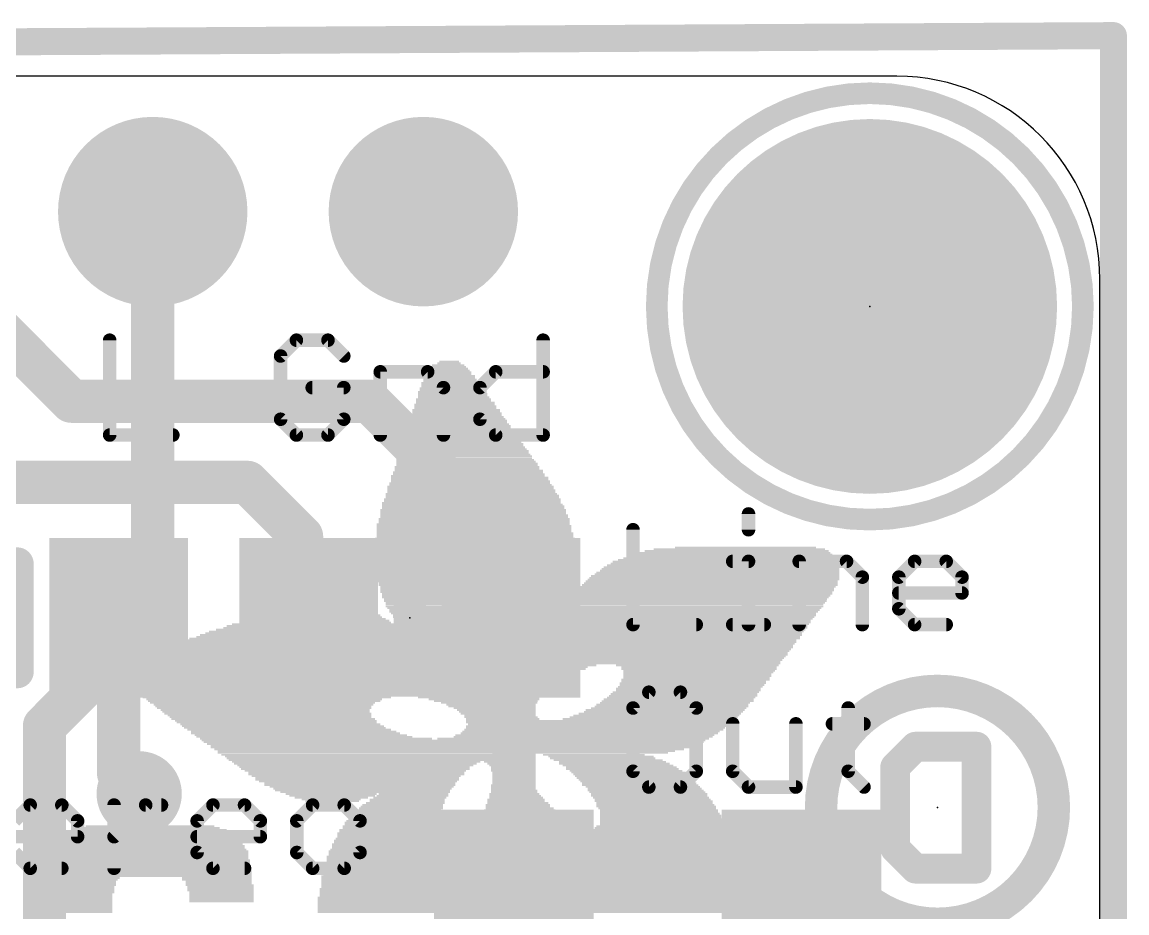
# Model space of a CAD drawing. Extents: x -0.5 to 47.2, y -0.5 to 23.4.
# Drawn here: x 36.87 to 47.24, y 15.01 to 23.37 of the extents above; entities that cross this region are included whole.
import ezdxf

# ---------------------------------------------------------------- set-up
doc = ezdxf.new("R2010")
doc.units = 0
for name, color, linetype in [('1', 12, 'CONTINUOUS'), ('16', 132, 'CONTINUOUS'), ('17', 110, 'CONTINUOUS'), ('18', 110, 'CONTINUOUS'), ('20', 53, 'CONTINUOUS'), ('21', 40, 'CONTINUOUS'), ('22', 6, 'CONTINUOUS'), ('23', 40, 'CONTINUOUS'), ('24', 6, 'CONTINUOUS')]:
    doc.layers.add(name, color=color, linetype=linetype)

# ---------------------------------------------------------------- blocks, each defined once
blk = doc.blocks.new('RECT')
blk.add_solid([(-0.5, -0.5), (0.5, -0.5), (-0.5, 0.5), (0.5, 0.5)])
blk = doc.blocks.new('ROUNDP')
at = {"const_width": 0.5}
blk.add_lwpolyline([(0, -0.25, 1), (0, 0.25, 1), (0, -0.25)], format="xyb", dxfattribs=at)
blk = doc.blocks.new('ROUNDV')
at = {"const_width": 0.5}
blk.add_lwpolyline([(0, -0.25, 1), (0, 0.25, 1), (0, -0.25)], format="xyb", dxfattribs=at)

msp = doc.modelspace()

# ---------------------------------------------------------------- linework, layer by layer
at = {"layer": '1'}
for points, const_width in [([(35.56, 21.59), (37.338, 19.812)], 0.4064), ([(37.338, 19.812), (40.132, 19.812)], 0.4064), ([(40.132, 19.812), (41.529, 18.415)], 0.4064), ([(36.322, 19.05), (38.989, 19.05)], 0.4064), ([(38.989, 19.05), (39.497, 18.542)], 0.4064), ([(39.497, 18.542), (39.497, 17.846)], 0.4064), ([(41.529, 18.415), (41.529, 17.846)], 0.4064), ([(39.497, 17.846), (39.563, 17.78)], 0.4064), ([(41.529, 17.846), (41.463, 17.78)], 0.4064), ([(37.78, 17.78), (37.78, 16.322)], 0.4064), ([(41.463, 17.58), (41.463, 17.78)], 0.254), ([(41.49, 14.73), (41.49, 17.553)], 0.4064), ([(41.49, 17.553), (41.463, 17.58)], 0.254), ([(37.78, 16.322), (37.973, 16.129)], 0.4064)]:
    msp.add_lwpolyline(points, dxfattribs=dict(at, const_width=const_width))
for points, const_width in [([(37.338, 19.9136, 1), (37.338, 19.7104)], 0.2032), ([(40.2038, 19.8838, 1), (40.0602, 19.7402)], 0.2032), ([(40.132, 19.7104, 1), (40.132, 19.9136)], 0.2032), ([(37.2662, 19.7402, 1), (37.4098, 19.8838)], 0.2032), ([(39.0608, 19.1218, 1), (38.9172, 18.9782)], 0.2032), ([(38.989, 18.9484, 1), (38.989, 19.1516)], 0.2032), ([(39.5986, 18.542, 1), (39.3954, 18.542)], 0.2032), ([(39.4252, 18.4702, 1), (39.5688, 18.6138)], 0.2032), ([(41.6306, 18.415, 1), (41.4274, 18.415)], 0.2032), ([(41.4572, 18.3432, 1), (41.6008, 18.4868)], 0.2032), ([(39.5688, 17.9178, 1), (39.4252, 17.7742)], 0.2032), ([(41.6008, 17.7742, 1), (41.4572, 17.9178)], 0.2032), ([(37.8816, 17.78, 1), (37.6784, 17.78)], 0.2032), ([(39.3954, 17.846, 1), (39.5986, 17.846)], 0.2032), ([(39.4912, 17.7082, 1), (39.6348, 17.8518)], 0.2032), ([(41.3912, 17.8518, 1), (41.5348, 17.7082)], 0.2032), ([(41.4274, 17.846, 1), (41.6306, 17.846)], 0.2032), ([(41.5265, 17.78, 1), (41.3995, 17.78)], 0.127), ([(41.5916, 17.553, 1), (41.3884, 17.553)], 0.2032), ([(41.5079, 17.6249, 1), (41.4181, 17.5351)], 0.127), ([(41.3995, 17.58, 1), (41.5265, 17.58)], 0.127), ([(41.4451, 17.5081, 1), (41.5349, 17.5979)], 0.127), ([(37.8518, 16.3938, 1), (37.7082, 16.2502)], 0.2032), ([(37.6784, 16.322, 1), (37.8816, 16.322)], 0.2032), ([(37.9012, 16.0572, 1), (38.0448, 16.2008)], 0.2032)]:
    msp.add_lwpolyline(points, format="xyb", dxfattribs=dict(at, const_width=const_width))
at = {"layer": '16'}
for points, const_width in [([(47.117, 23.241), (-0.381, 22.9764)], 0.254), ([(47.117, -0.127), (47.117, 23.241)], 0.254), ([(38.1, 21.59), (38.1, 17.78)], 0.4064), ([(38.1, 17.78), (37.084, 16.764)], 0.4064), ([(37.084, 16.764), (37.084, 14.097)], 0.4064)]:
    msp.add_lwpolyline(points, dxfattribs=dict(at, const_width=const_width))
for points, const_width in [([(47.1805, 23.241, 1), (47.0535, 23.241)], 0.127), ([(47.1174, 23.1775, 1), (47.1166, 23.3045)], 0.127), ([(38.2016, 21.59, 1), (37.9984, 21.59)], 0.2032), ([(38.1718, 17.7082, 1), (38.0282, 17.8518)], 0.2032), ([(37.9984, 17.78, 1), (38.2016, 17.78)], 0.2032), ([(37.1856, 16.764, 1), (36.9824, 16.764)], 0.2032), ([(37.0122, 16.8358, 1), (37.1558, 16.6922)], 0.2032)]:
    msp.add_lwpolyline(points, format="xyb", dxfattribs=dict(at, const_width=const_width))
at = {"layer": '20'}
for p, q in [((45.085, 22.86), (1.905, 22.86)), ((46.99, 13.462), (46.99, 20.955))]:
    msp.add_line(p, q, dxfattribs=at)
msp.add_arc((45.085, 20.955), 1.905, 0, 90, dxfattribs=at)
at = {"layer": '21'}
for points, const_width in [([(44.831, 18.701, 1), (44.831, 22.701, 1), (44.831, 18.701)], 0.2032), ([(37.7275, 20.3843, 1), (37.664, 20.3843)], 0.0635), ([(39.4485, 20.416, 1), (39.4485, 20.3525)], 0.0635), ([(39.471, 20.3618, 1), (39.4261, 20.4067)], 0.0635), ([(39.7676, 20.4067, 1), (39.7226, 20.3618)], 0.0635), ([(39.7451, 20.3525, 1), (39.7451, 20.416)], 0.0635), ([(41.7962, 20.3843, 1), (41.7327, 20.3843)], 0.0635), ([(39.332, 20.236, 1), (39.2685, 20.236)], 0.0635), ([(39.2778, 20.2584, 1), (39.3227, 20.2135)], 0.0635), ([(39.8709, 20.2135, 1), (39.9158, 20.2584)], 0.0635), ([(40.2675, 20.0877, 1), (40.204, 20.0877)], 0.0635), ([(40.2357, 20.1194, 1), (40.2357, 20.0559)], 0.0635), ([(40.7031, 20.1101, 1), (40.6582, 20.0652)], 0.0635), ([(40.6806, 20.0559, 1), (40.6806, 20.1194)], 0.0635), ([(41.3195, 20.1194, 1), (41.3195, 20.0559)], 0.0635), ([(41.342, 20.0652, 1), (41.2971, 20.1101)], 0.0635), ([(41.7644, 20.0559, 1), (41.7644, 20.1194)], 0.0635), ([(39.5968, 19.9711, 1), (39.5968, 19.9076)], 0.0635), ([(39.9251, 19.9394, 1), (39.8616, 19.9394)], 0.0635), ([(39.8934, 19.9076, 1), (39.8934, 19.9711)], 0.0635), ([(40.8607, 19.9394, 1), (40.7972, 19.9394)], 0.0635), ([(40.8065, 19.9169, 1), (40.8514, 19.9618)], 0.0635), ([(41.203, 19.9394, 1), (41.1395, 19.9394)], 0.0635), ([(41.1488, 19.9618, 1), (41.1937, 19.9169)], 0.0635), ([(39.3227, 19.6652, 1), (39.2778, 19.6203)], 0.0635), ([(39.9158, 19.6203, 1), (39.8709, 19.6652)], 0.0635), ([(41.1937, 19.6652, 1), (41.1488, 19.6203)], 0.0635), ([(39.2685, 19.6428, 1), (39.332, 19.6428)], 0.0635), ([(39.8616, 19.6428, 1), (39.9251, 19.6428)], 0.0635), ([(41.1395, 19.6428, 1), (41.203, 19.6428)], 0.0635), ([(37.6957, 19.5263, 1), (37.6957, 19.4628)], 0.0635), ([(37.664, 19.4945, 1), (37.7275, 19.4945)], 0.0635), ([(38.2889, 19.4628, 1), (38.2889, 19.5263)], 0.0635), ([(39.4485, 19.5263, 1), (39.4485, 19.4628)], 0.0635), ([(39.4261, 19.472, 1), (39.471, 19.517)], 0.0635), ([(39.7226, 19.517, 1), (39.7676, 19.472)], 0.0635), ([(39.7451, 19.4628, 1), (39.7451, 19.5263)], 0.0635), ([(40.204, 19.4945, 1), (40.2675, 19.4945)], 0.0635), ([(40.7972, 19.4945, 1), (40.8607, 19.4945)], 0.0635), ([(41.3195, 19.5263, 1), (41.3195, 19.4628)], 0.0635), ([(41.2971, 19.472, 1), (41.342, 19.517)], 0.0635), ([(41.7327, 19.4945, 1), (41.7962, 19.4945)], 0.0635), ([(41.7644, 19.4628, 1), (41.7644, 19.5263)], 0.0635), ([(43.7241, 18.7546, 1), (43.6606, 18.7546)], 0.0635), ([(42.6403, 18.6063, 1), (42.5767, 18.6063)], 0.0635), ([(43.6606, 18.6063, 1), (43.7241, 18.6063)], 0.0635), ([(36.9062, 18.288, 1), (36.7538, 18.288)], 0.1524), ([(40.5892, 18.288, 1), (40.4368, 18.288)], 0.1524), ([(43.544, 18.3414, 1), (43.544, 18.2779)], 0.0635), ([(43.7241, 18.3097, 1), (43.6606, 18.3097)], 0.0635), ([(43.6923, 18.2779, 1), (43.6923, 18.3414)], 0.0635), ([(44.1994, 18.3097, 1), (44.1359, 18.3097)], 0.0635), ([(44.1677, 18.3414, 1), (44.1677, 18.2779)], 0.0635), ([(44.635, 18.3321, 1), (44.5901, 18.2872)], 0.0635), ([(44.6126, 18.2779, 1), (44.6126, 18.3414)], 0.0635), ([(45.2515, 18.3414, 1), (45.2515, 18.2779)], 0.0635), ([(45.274, 18.2872, 1), (45.2291, 18.3321)], 0.0635), ([(45.5705, 18.3321, 1), (45.5256, 18.2872)], 0.0635), ([(45.5481, 18.2779, 1), (45.5481, 18.3414)], 0.0635), ([(44.7926, 18.1614, 1), (44.7291, 18.1614)], 0.0635), ([(44.7384, 18.1389, 1), (44.7833, 18.1838)], 0.0635), ([(45.135, 18.1614, 1), (45.0715, 18.1614)], 0.0635), ([(45.0808, 18.1838, 1), (45.1257, 18.1389)], 0.0635), ([(45.7281, 18.1614, 1), (45.6646, 18.1614)], 0.0635), ([(45.6739, 18.1389, 1), (45.7188, 18.1838)], 0.0635), ([(45.1032, 18.0448, 1), (45.1032, 17.9813)], 0.0635), ([(45.6646, 18.0131, 1), (45.7281, 18.0131)], 0.0635), ([(45.6964, 17.9813, 1), (45.6964, 18.0448)], 0.0635), ([(45.0715, 17.8648, 1), (45.135, 17.8648)], 0.0635), ([(45.1257, 17.8872, 1), (45.0808, 17.8423)], 0.0635), ([(42.6085, 17.7482, 1), (42.6085, 17.6848)], 0.0635), ([(42.5767, 17.7165, 1), (42.6403, 17.7165)], 0.0635), ([(43.2017, 17.6848, 1), (43.2017, 17.7482)], 0.0635), ([(43.544, 17.7482, 1), (43.544, 17.6848)], 0.0635), ([(43.6606, 17.7165, 1), (43.7241, 17.7165)], 0.0635), ([(43.8406, 17.6848, 1), (43.8406, 17.7482)], 0.0635), ([(44.1359, 17.7165, 1), (44.1994, 17.7165)], 0.0635), ([(44.7291, 17.7165, 1), (44.7926, 17.7165)], 0.0635), ([(45.2515, 17.7482, 1), (45.2515, 17.6848)], 0.0635), ([(45.2291, 17.694, 1), (45.274, 17.739)], 0.0635), ([(45.5481, 17.6848, 1), (45.5481, 17.7482)], 0.0635), ([(36.7538, 17.272, 1), (36.9062, 17.272)], 0.1524), ([(40.4368, 17.272, 1), (40.5892, 17.272)], 0.1524), ([(42.7568, 17.114, 1), (42.7568, 17.0505)], 0.0635), ([(42.7792, 17.0598, 1), (42.7343, 17.1047)], 0.0635), ([(43.0758, 17.1047, 1), (43.0309, 17.0598)], 0.0635), ([(43.0534, 17.0505, 1), (43.0534, 17.114)], 0.0635), ([(42.6403, 16.934, 1), (42.5767, 16.934)], 0.0635), ([(42.586, 16.9564, 1), (42.631, 16.9115)], 0.0635), ([(43.2334, 16.934, 1), (43.1699, 16.934)], 0.0635), ([(43.1792, 16.9115, 1), (43.2241, 16.9564)], 0.0635), ([(44.6596, 16.934, 1), (44.5961, 16.934)], 0.0635), ([(43.5758, 16.7857, 1), (43.5123, 16.7857)], 0.0635), ([(44.1689, 16.7857, 1), (44.1054, 16.7857)], 0.0635), ([(44.4795, 16.8174, 1), (44.4795, 16.7539)], 0.0635), ([(44.7761, 16.7539, 1), (44.7761, 16.8174)], 0.0635), ([(42.631, 16.3632, 1), (42.586, 16.3183)], 0.0635), ([(43.2241, 16.3183, 1), (43.1792, 16.3632)], 0.0635), ([(43.5665, 16.3632, 1), (43.5216, 16.3183)], 0.0635), ([(44.6503, 16.3632, 1), (44.6054, 16.3183)], 0.0635), ([(42.5767, 16.3408, 1), (42.6403, 16.3408)], 0.0635), ([(43.1699, 16.3408, 1), (43.2334, 16.3408)], 0.0635), ([(43.5123, 16.3408, 1), (43.5758, 16.3408)], 0.0635), ([(44.5961, 16.3408, 1), (44.6596, 16.3408)], 0.0635), ([(42.7568, 16.2242, 1), (42.7568, 16.1608)], 0.0635), ([(42.7343, 16.17, 1), (42.7792, 16.215)], 0.0635), ([(43.0309, 16.215, 1), (43.0758, 16.17)], 0.0635), ([(43.0534, 16.1608, 1), (43.0534, 16.2242)], 0.0635), ([(43.6923, 16.2242, 1), (43.6923, 16.1608)], 0.0635), ([(43.6699, 16.17, 1), (43.7148, 16.215)], 0.0635), ([(44.1054, 16.1925, 1), (44.1689, 16.1925)], 0.0635), ([(44.1372, 16.1608, 1), (44.1372, 16.2242)], 0.0635), ([(44.7537, 16.17, 1), (44.7986, 16.215)], 0.0635), ([(36.95, 16.0554, 1), (36.95, 15.9919)], 0.0635), ([(36.9724, 16.0012, 1), (36.9275, 16.0461)], 0.0635), ([(37.269, 16.0461, 1), (37.2241, 16.0012)], 0.0635), ([(37.2466, 15.9919, 1), (37.2466, 16.0554)], 0.0635), ([(37.769, 16.0237, 1), (37.7055, 16.0237)], 0.0635), ([(38.0338, 16.0554, 1), (38.0338, 15.9919)], 0.0635), ([(38.0563, 16.0012, 1), (38.0113, 16.0461)], 0.0635), ([(38.1821, 15.9919, 1), (38.1821, 16.0554)], 0.0635), ([(38.6651, 16.0554, 1), (38.6651, 15.9919)], 0.0635), ([(38.6876, 16.0012, 1), (38.6427, 16.0461)], 0.0635), ([(38.9841, 16.0461, 1), (38.9392, 16.0012)], 0.0635), ([(38.9617, 15.9919, 1), (38.9617, 16.0554)], 0.0635), ([(39.6006, 16.0554, 1), (39.6006, 15.9919)], 0.0635), ([(39.6231, 16.0012, 1), (39.5782, 16.0461)], 0.0635), ([(39.9197, 16.0461, 1), (39.8748, 16.0012)], 0.0635), ([(39.8972, 15.9919, 1), (39.8972, 16.0554)], 0.0635), ([(37.4266, 15.8754, 1), (37.3631, 15.8754)], 0.0635), ([(37.3724, 15.8529, 1), (37.4173, 15.8978)], 0.0635), ([(38.5486, 15.8754, 1), (38.4851, 15.8754)], 0.0635), ([(38.4944, 15.8978, 1), (38.5393, 15.8529)], 0.0635), ([(39.1417, 15.8754, 1), (39.0782, 15.8754)], 0.0635), ([(39.0875, 15.8529, 1), (39.1324, 15.8978)], 0.0635), ([(39.4841, 15.8754, 1), (39.4206, 15.8754)], 0.0635), ([(39.4299, 15.8978, 1), (39.4748, 15.8529)], 0.0635), ([(40.0773, 15.8754, 1), (40.0138, 15.8754)], 0.0635), ([(40.0231, 15.8529, 1), (40.068, 15.8978)], 0.0635), ([(37.3949, 15.6953, 1), (37.3949, 15.7588)], 0.0635), ([(37.7148, 15.7495, 1), (37.7597, 15.7046)], 0.0635), ([(38.5168, 15.7588, 1), (38.5168, 15.6953)], 0.0635), ([(39.11, 15.6953, 1), (39.11, 15.7588)], 0.0635), ([(37.3631, 15.7271, 1), (37.4266, 15.7271)], 0.0635), ([(39.0782, 15.7271, 1), (39.1417, 15.7271)], 0.0635), ([(38.5393, 15.6012, 1), (38.4944, 15.5563)], 0.0635), ([(38.4851, 15.5788, 1), (38.5486, 15.5788)], 0.0635), ([(39.4206, 15.5788, 1), (39.4841, 15.5788)], 0.0635), ([(39.4748, 15.6012, 1), (39.4299, 15.5563)], 0.0635), ([(40.0138, 15.5788, 1), (40.0773, 15.5788)], 0.0635), ([(40.068, 15.5563, 1), (40.0231, 15.6012)], 0.0635), ([(36.95, 15.4623, 1), (36.95, 15.3987)], 0.0635), ([(36.9275, 15.408, 1), (36.9724, 15.453)], 0.0635), ([(37.2466, 15.3987, 1), (37.2466, 15.4623)], 0.0635), ([(37.7055, 15.4305, 1), (37.769, 15.4305)], 0.0635), ([(38.6651, 15.4623, 1), (38.6651, 15.3987)], 0.0635), ([(38.6427, 15.408, 1), (38.6876, 15.453)], 0.0635), ([(38.9617, 15.3987, 1), (38.9617, 15.4623)], 0.0635), ([(39.6006, 15.4623, 1), (39.6006, 15.3987)], 0.0635), ([(39.5782, 15.408, 1), (39.6231, 15.453)], 0.0635), ([(39.8748, 15.453, 1), (39.9197, 15.408)], 0.0635), ([(39.8972, 15.3987, 1), (39.8972, 15.4623)], 0.0635)]:
    msp.add_lwpolyline(points, format="xyb", dxfattribs=dict(at, const_width=const_width))
for points, const_width in [([(37.6957, 20.3843), (37.6957, 19.4945)], 0.127), ([(39.4485, 20.3843), (39.3002, 20.236)], 0.127), ([(39.7451, 20.3843), (39.4485, 20.3843)], 0.127), ([(39.8934, 20.236), (39.7451, 20.3843)], 0.127), ([(41.7644, 20.3843), (41.7644, 19.4945)], 0.127), ([(39.3002, 20.236), (39.3002, 19.6428)], 0.127), ([(40.2357, 19.4945), (40.2357, 20.0877)], 0.127), ([(40.2357, 20.0877), (40.6806, 20.0877)], 0.127), ([(40.6806, 20.0877), (40.8289, 19.9394)], 0.127), ([(41.1713, 19.9394), (41.3195, 20.0877)], 0.127), ([(41.3195, 20.0877), (41.7644, 20.0877)], 0.127), ([(39.8934, 19.9394), (39.5968, 19.9394)], 0.127), ([(39.8934, 19.6428), (39.8934, 19.9394)], 0.127), ([(40.8289, 19.9394), (40.8289, 19.4945)], 0.127), ([(41.1713, 19.6428), (41.1713, 19.9394)], 0.127), ([(39.3002, 19.6428), (39.4485, 19.4945)], 0.127), ([(39.7451, 19.4945), (39.8934, 19.6428)], 0.127), ([(41.3195, 19.4945), (41.1713, 19.6428)], 0.127), ([(37.6957, 19.4945), (38.2889, 19.4945)], 0.127), ([(39.4485, 19.4945), (39.7451, 19.4945)], 0.127), ([(41.7644, 19.4945), (41.3195, 19.4945)], 0.127), ([(43.6923, 18.7546), (43.6923, 18.6063)], 0.127), ([(42.6085, 18.6063), (42.6085, 17.7165)], 0.127), ([(36.83, 18.288), (36.83, 17.272)], 0.3048), ([(40.513, 17.272), (40.513, 18.288)], 0.3048), ([(43.544, 18.3097), (43.6923, 18.3097)], 0.127), ([(43.6923, 18.3097), (43.6923, 17.7165)], 0.127), ([(44.1677, 17.7165), (44.1677, 18.3097)], 0.127), ([(44.1677, 18.3097), (44.6126, 18.3097)], 0.127), ([(44.6126, 18.3097), (44.7609, 18.1614)], 0.127), ([(45.1032, 18.1614), (45.2515, 18.3097)], 0.127), ([(45.2515, 18.3097), (45.5481, 18.3097)], 0.127), ([(45.5481, 18.3097), (45.6964, 18.1614)], 0.127), ([(44.7609, 18.1614), (44.7609, 17.7165)], 0.127), ([(45.1032, 17.8648), (45.1032, 18.1614)], 0.127), ([(45.6964, 18.1614), (45.6964, 18.0131)], 0.127), ([(45.6964, 18.0131), (45.1032, 18.0131)], 0.127), ([(45.2515, 17.7165), (45.1032, 17.8648)], 0.127), ([(42.6085, 17.7165), (43.2017, 17.7165)], 0.127), ([(43.544, 17.7165), (43.8406, 17.7165)], 0.127), ([(45.5481, 17.7165), (45.2515, 17.7165)], 0.127), ([(42.7568, 17.0823), (42.6085, 16.934)], 0.127), ([(43.0534, 17.0823), (42.7568, 17.0823)], 0.127), ([(43.2017, 16.934), (43.0534, 17.0823)], 0.127), ([(42.6085, 16.934), (42.6085, 16.3408)], 0.127), ([(43.2017, 16.3408), (43.2017, 16.934)], 0.127), ([(44.6278, 16.934), (44.6278, 16.3408)], 0.127), ([(43.544, 16.7857), (43.544, 16.3408)], 0.127), ([(44.1372, 16.1925), (44.1372, 16.7857)], 0.127), ([(44.4795, 16.7857), (44.7761, 16.7857)], 0.127), ([(42.6085, 16.3408), (42.7568, 16.1925)], 0.127), ([(43.0534, 16.1925), (43.2017, 16.3408)], 0.127), ([(43.544, 16.3408), (43.6923, 16.1925)], 0.127), ([(44.6278, 16.3408), (44.7761, 16.1925)], 0.127), ([(42.7568, 16.1925), (43.0534, 16.1925)], 0.127), ([(43.6923, 16.1925), (44.1372, 16.1925)], 0.127), ([(36.8017, 15.8754), (36.95, 16.0237)], 0.127), ([(36.95, 16.0237), (37.2466, 16.0237)], 0.127), ([(37.2466, 16.0237), (37.3949, 15.8754)], 0.127), ([(37.7372, 15.4305), (37.7372, 16.0237)], 0.127), ([(37.7372, 15.7271), (38.0338, 16.0237)], 0.127), ([(38.0338, 16.0237), (38.1821, 16.0237)], 0.127), ([(38.5168, 15.8754), (38.6651, 16.0237)], 0.127), ([(38.6651, 16.0237), (38.9617, 16.0237)], 0.127), ([(38.9617, 16.0237), (39.11, 15.8754)], 0.127), ([(39.6006, 16.0237), (39.4523, 15.8754)], 0.127), ([(39.8972, 16.0237), (39.6006, 16.0237)], 0.127), ([(40.0455, 15.8754), (39.8972, 16.0237)], 0.127), ([(37.3949, 15.8754), (37.3949, 15.7271)], 0.127), ([(38.5168, 15.5788), (38.5168, 15.8754)], 0.127), ([(39.11, 15.8754), (39.11, 15.7271)], 0.127), ([(39.4523, 15.8754), (39.4523, 15.5788)], 0.127), ([(40.0455, 15.5788), (40.0455, 15.8754)], 0.127), ([(37.3949, 15.7271), (36.8017, 15.7271)], 0.127), ([(39.11, 15.7271), (38.5168, 15.7271)], 0.127), ([(36.95, 15.4305), (36.8017, 15.5788)], 0.127), ([(38.6651, 15.4305), (38.5168, 15.5788)], 0.127), ([(39.4523, 15.5788), (39.6006, 15.4305)], 0.127), ([(39.8972, 15.4305), (40.0455, 15.5788)], 0.127), ([(37.2466, 15.4305), (36.95, 15.4305)], 0.127), ([(38.9617, 15.4305), (38.6651, 15.4305)], 0.127), ([(39.6006, 15.4305), (39.8972, 15.4305)], 0.127)]:
    msp.add_lwpolyline(points, dxfattribs=dict(at, const_width=const_width))
at = {"layer": '22'}
for points, const_width in [([(45.466, 14.9096, 1), (45.466, 17.0944, 1), (45.466, 14.9096)], 0.3048), ([(45.2598, 16.641, 1), (45.2598, 16.5013)], 0.1397), ([(45.3092, 16.5218, 1), (45.2104, 16.6206)], 0.1397), ([(45.9017, 16.5712, 1), (45.7619, 16.5712)], 0.1397), ([(45.8318, 16.5013, 1), (45.8318, 16.641)], 0.1397), ([(45.139, 16.3805, 1), (44.9993, 16.3805)], 0.1397), ([(45.0198, 16.4299, 1), (45.1185, 16.3311)], 0.1397), ([(44.9993, 15.6179, 1), (45.139, 15.6179)], 0.1397), ([(45.1185, 15.6673, 1), (45.0198, 15.5685)], 0.1397), ([(45.2598, 15.4971, 1), (45.2598, 15.3574)], 0.1397), ([(45.8318, 15.3574, 1), (45.8318, 15.4971)], 0.1397), ([(45.2104, 15.3778, 1), (45.3092, 15.4766)], 0.1397), ([(45.7619, 15.4272, 1), (45.9017, 15.4272)], 0.1397)]:
    msp.add_lwpolyline(points, format="xyb", dxfattribs=dict(at, const_width=const_width))
at = {"layer": '22', "const_width": 0.2794}
for points in [[(45.0692, 16.3805), (45.2598, 16.5712)], [(45.2598, 16.5712), (45.8318, 16.5712)], [(45.8318, 16.5712), (45.8318, 15.4272)], [(45.0692, 15.6179), (45.0692, 16.3805)], [(45.2598, 15.4272), (45.0692, 15.6179)], [(45.8318, 15.4272), (45.2598, 15.4272)]]:
    msp.add_lwpolyline(points, dxfattribs=at)
at = {"layer": '23'}
for p in [(44.831, 20.701), (40.513, 17.78)]:
    msp.add_point(p, dxfattribs=at)
at = {"layer": '24'}
msp.add_point((45.466, 16.002), dxfattribs=at)

# ---------------------------------------------------------------- block references
at = {"layer": '1', "xscale": 1.3, "yscale": 1.5}
msp.add_blockref('RECT', (37.78, 17.78), dxfattribs=at)
at = {"layer": '1', "rotation": 180}
for p, xscale, yscale in [((39.563, 17.78), 1.3, 1.5), ((41.463, 17.78), 1.3, 1.5), ((41.49, 14.73), 1.5, 2.5), ((44.19, 14.73), 1.5, 2.5)]:
    msp.add_blockref('RECT', p, dxfattribs=dict(at, xscale=xscale, yscale=yscale))
at = {"layer": '17', "xscale": 1.778, "yscale": 1.778, "rotation": 90}
for p in [(38.1, 21.59), (38.1, 21.59), (40.64, 21.59), (40.64, 21.59)]:
    msp.add_blockref('ROUNDP', p, dxfattribs=at)
at = {"layer": '17', "xscale": 3.516, "yscale": 3.516}
msp.add_blockref('ROUNDP', (44.831, 20.701), dxfattribs=at)
msp.add_blockref('ROUNDP', (44.831, 20.701), dxfattribs=at)
at = {"layer": '18', "xscale": 0.8001, "yscale": 0.8001}
msp.add_blockref('ROUNDV', (37.973, 16.129), dxfattribs=at)
msp.add_blockref('ROUNDV', (37.973, 16.129), dxfattribs=at)
at = {"layer": '22', "rotation": 180}
for p, xscale, yscale in [((40.8734, 20.1168), 0.3688, 0.0168), ((40.8735, 20.1335), 0.3353, 0.0167), ((40.8734, 20.1503), 0.3018, 0.0168), ((40.8818, 20.1671), 0.218, 0.0168), ((40.8818, 20.1838), 0.1844, 0.0167), ((40.8901, 20.0162), 0.5029, 0.0168), ((40.8818, 20.033), 0.4862, 0.0168), ((40.8902, 20.0497), 0.4694, 0.0167), ((40.8819, 20.0833), 0.4191, 0.0168), ((40.8819, 20.0665), 0.4191, 0.0168), ((40.8818, 20.1), 0.3856, 0.0167), ((40.907, 19.9156), 0.6035, 0.0167), ((40.8986, 19.9324), 0.5867, 0.0168), ((40.8986, 19.9827), 0.5532, 0.0168), ((40.8986, 19.9659), 0.5532, 0.0168), ((40.907, 19.9491), 0.5699, 0.0167), ((40.8901, 19.9994), 0.5029, 0.0167), ((40.9238, 19.8318), 0.7041, 0.0168), ((40.9238, 19.815), 0.7041, 0.0167), ((40.907, 19.8989), 0.6371, 0.0168), ((40.9153, 19.8821), 0.6538, 0.0168), ((40.9153, 19.8653), 0.6538, 0.0167), ((40.9237, 19.8486), 0.6706, 0.0168), ((40.9572, 19.6977), 0.8382, 0.0168), ((40.9489, 19.7312), 0.8215, 0.0168), ((40.9489, 19.7144), 0.8215, 0.0167), ((40.9321, 19.7815), 0.7544, 0.0168), ((40.9405, 19.7647), 0.7712, 0.0167), ((40.9405, 19.748), 0.7712, 0.0168), ((40.9405, 19.7983), 0.7376, 0.0168), ((40.9656, 19.6139), 0.922, 0.0168), ((40.974, 19.5971), 0.9388, 0.0168), ((40.9573, 19.6642), 0.8717, 0.0168), ((40.974, 19.6306), 0.9052, 0.0167), ((40.9489, 19.6809), 0.8549, 0.0167), ((40.9657, 19.6474), 0.8885, 0.0168), ((40.9824, 19.53), 1.0226, 0.0167), ((40.9908, 19.5133), 1.0394, 0.0168), ((40.9908, 19.4965), 1.0394, 0.0167), ((40.9741, 19.5803), 0.9723, 0.0167), ((40.9741, 19.5636), 0.9723, 0.0168), ((40.9824, 19.5468), 0.989, 0.0168), ((41.0076, 19.4127), 1.1399, 0.0168), ((41.0076, 19.396), 1.1399, 0.0167), ((41.0075, 19.4463), 1.1064, 0.0167), ((41.0075, 19.4295), 1.1064, 0.0168), ((40.9992, 19.4798), 1.0561, 0.0168), ((40.9992, 19.463), 1.0561, 0.0168), ((41.0327, 19.2954), 1.2573, 0.0167), ((41.0159, 19.3624), 1.1902, 0.0168), ((41.0243, 19.3457), 1.207, 0.0167), ((41.0243, 19.3289), 1.207, 0.0168), ((41.0327, 19.3121), 1.2238, 0.0168), ((41.016, 19.3792), 1.1567, 0.0168), ((41.0495, 19.1948), 1.3579, 0.0168), ((41.0495, 19.178), 1.3579, 0.0168), ((41.0327, 19.2619), 1.2908, 0.0167), ((41.0411, 19.2451), 1.3076, 0.0168), ((41.0495, 19.2283), 1.3243, 0.0168), ((41.0495, 19.2116), 1.3243, 0.0167), ((41.0327, 19.2786), 1.2573, 0.0168), ((41.0579, 19.111), 1.4417, 0.0167), ((41.0746, 19.0942), 1.4752, 0.0168), ((41.0746, 19.0775), 1.4752, 0.0167), ((41.0578, 19.1445), 1.4082, 0.0168), ((41.0662, 19.1277), 1.425, 0.0168), ((41.0662, 19.1613), 1.3914, 0.0167), ((41.0913, 18.9769), 1.5759, 0.0167), ((41.083, 19.0104), 1.5591, 0.0168), ((41.083, 18.9936), 1.5591, 0.0168), ((41.0746, 19.0439), 1.5088, 0.0168), ((41.083, 19.0272), 1.5255, 0.0167), ((41.083, 19.0607), 1.492, 0.0168), ((41.0998, 18.893), 1.6597, 0.0168), ((41.0998, 18.8763), 1.6597, 0.0167), ((41.0913, 18.9433), 1.6093, 0.0168), ((41.0998, 18.9266), 1.6261, 0.0167), ((41.0998, 18.9098), 1.6261, 0.0168), ((41.0913, 18.9601), 1.5759, 0.0168), ((41.1081, 18.7925), 1.7434, 0.0167), ((41.1081, 18.7757), 1.7434, 0.0168), ((41.0914, 18.8595), 1.6764, 0.0168), ((41.1082, 18.826), 1.7099, 0.0168), ((41.1082, 18.8092), 1.7099, 0.0168), ((41.0998, 18.8428), 1.6931, 0.0167), ((41.1082, 18.6584), 1.8105, 0.0167), ((41.1165, 18.7086), 1.7938, 0.0168), ((41.1165, 18.6919), 1.7938, 0.0167), ((41.1165, 18.6751), 1.7938, 0.0168), ((41.1081, 18.7589), 1.7434, 0.0168), ((41.1165, 18.7422), 1.7602, 0.0167), ((41.1165, 18.7254), 1.7602, 0.0168), ((41.1165, 18.6416), 1.8272, 0.0168), ((41.1165, 18.6248), 1.8272, 0.0168), ((41.1165, 18.6081), 1.8272, 0.0167), ((41.1165, 18.5913), 1.8272, 0.0168), ((41.1249, 18.5745), 1.844, 0.0168), ((41.1249, 18.5578), 1.844, 0.0167), ((41.1249, 18.5242), 1.8776, 0.0168), ((41.1249, 18.5075), 1.8776, 0.0167), ((41.1249, 18.4907), 1.8776, 0.0168), ((41.1249, 18.4739), 1.8776, 0.0168), ((41.1249, 18.4572), 1.8776, 0.0167), ((41.1249, 18.541), 1.844, 0.0168), ((41.1249, 18.4404), 1.8776, 0.0168), ((41.1249, 18.4237), 1.8776, 0.0167), ((41.1249, 18.4069), 1.8776, 0.0168), ((41.1249, 18.3901), 1.8776, 0.0168), ((41.1249, 18.3734), 1.8776, 0.0167), ((41.1333, 18.3566), 1.8943, 0.0168), ((43.5221, 18.3566), 1.9446, 0.0168), ((43.5389, 18.3734), 1.8776, 0.0167), ((43.5641, 18.3901), 1.7937, 0.0168), ((43.5809, 18.4069), 1.7267, 0.0168), ((43.6059, 18.4237), 1.6093, 0.0167), ((43.6647, 18.4404), 1.3243, 0.0168), ((41.1333, 18.3398), 1.8943, 0.0168), ((41.1333, 18.3231), 1.8943, 0.0167), ((41.1333, 18.3063), 1.8943, 0.0168), ((41.1333, 18.2895), 1.8943, 0.0168), ((41.1333, 18.2728), 1.8943, 0.0167), ((41.1249, 18.256), 1.8776, 0.0168), ((43.4383, 18.256), 2.2128, 0.0168), ((43.455, 18.2728), 2.1793, 0.0167), ((43.4635, 18.2895), 2.1291, 0.0168), ((43.4719, 18.3063), 2.1123, 0.0168), ((43.4886, 18.3231), 2.0452, 0.0167), ((43.5053, 18.3398), 1.9781, 0.0168), ((41.1249, 18.2393), 1.8776, 0.0167), ((41.1333, 18.2225), 1.8608, 0.0168), ((41.1333, 18.2057), 1.8608, 0.0168), ((41.1333, 18.189), 1.8608, 0.0167), ((41.1333, 18.1722), 1.8608, 0.0168), ((41.1333, 18.1554), 1.8608, 0.0168), ((43.3713, 18.1554), 2.3469, 0.0168), ((43.3796, 18.1722), 2.3302, 0.0168), ((43.3964, 18.189), 2.2966, 0.0167), ((43.4047, 18.2057), 2.2799, 0.0168), ((43.4216, 18.2225), 2.2463, 0.0168), ((43.4299, 18.2393), 2.2296, 0.0167), ((41.1333, 18.1387), 1.8608, 0.0167), ((41.1333, 18.1219), 1.8608, 0.0168), ((41.1333, 18.1051), 1.8273, 0.0168), ((41.1333, 18.0884), 1.8273, 0.0167), ((41.1416, 18.0716), 1.8105, 0.0168), ((41.1333, 18.0548), 1.7937, 0.0168), ((41.1333, 18.0381), 1.7937, 0.0167), ((43.2958, 18.0548), 2.3972, 0.0168), ((43.2958, 18.0381), 2.3972, 0.0167), ((43.3126, 18.0716), 2.3972, 0.0168), ((43.3294, 18.0884), 2.3973, 0.0167), ((43.3377, 18.1051), 2.3805, 0.0168), ((43.3462, 18.1219), 2.3637, 0.0168), ((43.3629, 18.1387), 2.3637, 0.0167), ((41.1333, 18.0213), 1.7937, 0.0168), ((41.1333, 18.0046), 1.7602, 0.0167), ((41.1333, 17.9878), 1.7602, 0.0168), ((41.1333, 17.971), 1.7602, 0.0168), ((40.7142, 17.9543), 0.8885, 0.0167), ((40.7058, 17.9375), 0.8717, 0.0168), ((41.6278, 17.9543), 0.7712, 0.0167), ((41.6278, 17.9375), 0.7376, 0.0168), ((43.2204, 17.9375), 2.414, 0.0168), ((43.2371, 17.971), 2.4141, 0.0168), ((43.2288, 17.9543), 2.3973, 0.0167), ((43.2707, 18.0046), 2.414, 0.0167), ((43.2623, 17.9878), 2.3972, 0.0168), ((43.2791, 18.0213), 2.3973, 0.0168), ((39.6916, 17.8369), 0.922, 0.0168), ((39.7, 17.8537), 0.8717, 0.0167), ((39.7083, 17.8704), 0.7544, 0.0168), ((39.7167, 17.8872), 0.57, 0.0168), ((39.7167, 17.904), 0.4694, 0.0167), ((40.7058, 17.9207), 0.8382, 0.0168), ((40.7058, 17.904), 0.8382, 0.0167), ((40.6974, 17.8872), 0.8214, 0.0168), ((40.6974, 17.8704), 0.788, 0.0168), ((40.7058, 17.8537), 0.7712, 0.0167), ((40.7058, 17.8369), 0.7712, 0.0168), ((41.6362, 17.9207), 0.7208, 0.0168), ((41.6446, 17.904), 0.6705, 0.0167), ((42.8516, 17.8872), 3.0846, 0.0168), ((42.8516, 17.8704), 3.051, 0.0168), ((42.8516, 17.8537), 3.0175, 0.0167), ((42.8432, 17.8369), 3.0008, 0.0168), ((43.1953, 17.904), 2.3973, 0.0167), ((43.212, 17.9207), 2.3972, 0.0168), ((39.6245, 17.7363), 1.425, 0.0168), ((39.6329, 17.7531), 1.3746, 0.0168), ((39.6497, 17.7699), 1.2741, 0.0167), ((39.6581, 17.7866), 1.1903, 0.0168), ((39.6664, 17.8034), 1.14, 0.0168), ((39.6832, 17.8202), 1.0394, 0.0167), ((40.7142, 17.8202), 0.7544, 0.0167), ((40.7142, 17.8034), 0.7209, 0.0168), ((40.7142, 17.7866), 0.7209, 0.0168), ((40.7226, 17.7699), 0.7041, 0.0167), ((40.7309, 17.7531), 0.6873, 0.0168), ((40.7309, 17.7363), 0.6873, 0.0168), ((42.8432, 17.8202), 2.9672, 0.0167), ((42.8432, 17.8034), 2.9672, 0.0168), ((42.8348, 17.7699), 2.917, 0.0167), ((42.8432, 17.7866), 2.9337, 0.0168), ((42.8348, 17.7531), 2.8834, 0.0168), ((42.8348, 17.7363), 2.8834, 0.0168), ((39.8341, 17.6357), 2.4811, 0.0168), ((39.5406, 17.6525), 1.8273, 0.0168), ((39.8844, 17.6693), 2.3805, 0.0167), ((39.5826, 17.686), 1.6428, 0.0168), ((39.591, 17.7028), 1.5926, 0.0168), ((39.6078, 17.7196), 1.5255, 0.0167), ((40.7393, 17.7196), 0.6706, 0.0167), ((40.7477, 17.7028), 0.6538, 0.0168), ((40.7561, 17.686), 0.637, 0.0168), ((40.7729, 17.6525), 0.6035, 0.0168), ((42.818, 17.6693), 2.8163, 0.0167), ((42.8349, 17.7196), 2.8499, 0.0167), ((42.8265, 17.7028), 2.8331, 0.0168), ((42.8265, 17.686), 2.8331, 0.0168), ((42.818, 17.6525), 2.7829, 0.0168), ((42.8097, 17.6357), 2.7661, 0.0168), ((39.6497, 17.5184), 2.8499, 0.0168), ((39.6748, 17.5352), 2.7996, 0.0167), ((39.7084, 17.5519), 2.7325, 0.0168), ((39.7251, 17.5687), 2.699, 0.0168), ((39.7586, 17.5855), 2.632, 0.0167), ((39.7921, 17.6022), 2.5649, 0.0168), ((39.8089, 17.619), 2.5314, 0.0167), ((42.8013, 17.6022), 2.7493, 0.0168), ((42.8013, 17.5855), 2.7493, 0.0167), ((42.8097, 17.619), 2.7661, 0.0167), ((42.7929, 17.5687), 2.699, 0.0168), ((42.7929, 17.5519), 2.699, 0.0168), ((42.7845, 17.5352), 2.6822, 0.0167), ((42.7762, 17.5184), 2.6655, 0.0168), ((39.5407, 17.4178), 3.1014, 0.0168), ((39.5575, 17.4346), 3.0679, 0.0167), ((39.5742, 17.4513), 3.0343, 0.0168), ((39.5742, 17.4681), 3.0008, 0.0168), ((39.5994, 17.4849), 2.9505, 0.0167), ((39.6245, 17.5016), 2.9002, 0.0168), ((42.7677, 17.4681), 2.6151, 0.0168), ((42.7846, 17.5016), 2.6487, 0.0168), ((42.7594, 17.4513), 2.5984, 0.0168), ((42.7594, 17.4346), 2.5984, 0.0167), ((42.751, 17.4178), 2.5816, 0.0168), ((42.7762, 17.4849), 2.6319, 0.0167), ((39.5156, 17.334), 3.1851, 0.0168), ((39.5239, 17.3172), 3.2019, 0.0168), ((39.5239, 17.3508), 3.1684, 0.0167), ((39.5239, 17.3843), 3.1349, 0.0168), ((39.5323, 17.3675), 3.1516, 0.0168), ((39.5324, 17.4011), 3.1181, 0.0167), ((42.7343, 17.3843), 2.5481, 0.0168), ((41.8625, 17.334), 0.8046, 0.0168), ((41.8206, 17.3172), 0.7208, 0.0168), ((42.7427, 17.4011), 2.5649, 0.0167), ((42.7259, 17.3675), 2.5313, 0.0168), ((42.7259, 17.3508), 2.5313, 0.0167), ((43.212, 17.334), 1.5256, 0.0168), ((43.2288, 17.3172), 1.4585, 0.0168), ((39.5239, 17.2502), 3.2354, 0.0167), ((39.5239, 17.2334), 3.2354, 0.0168), ((39.5323, 17.2166), 3.2522, 0.0168), ((39.5239, 17.3005), 3.2019, 0.0167), ((39.5239, 17.2837), 3.2019, 0.0168), ((39.5323, 17.2669), 3.2186, 0.0168), ((41.72, 17.2334), 0.5532, 0.0168), ((41.7033, 17.2166), 0.5197, 0.0168), ((41.8122, 17.3005), 0.7041, 0.0167), ((41.7619, 17.2669), 0.6035, 0.0168), ((41.7871, 17.2837), 0.6538, 0.0168), ((41.7452, 17.2502), 0.5699, 0.0167), ((43.2288, 17.3005), 1.4585, 0.0167), ((43.2204, 17.2669), 1.4082, 0.0168), ((43.212, 17.2502), 1.3914, 0.0167), ((43.212, 17.2334), 1.3914, 0.0168), ((43.2036, 17.2166), 1.3746, 0.0168), ((43.2288, 17.2837), 1.4249, 0.0168), ((39.5407, 17.1999), 3.269, 0.0167), ((39.5407, 17.1831), 3.269, 0.0168), ((39.5575, 17.1664), 3.2689, 0.0167), ((39.5575, 17.1496), 3.2689, 0.0168), ((39.5659, 17.1328), 3.2857, 0.0168), ((39.5826, 17.1161), 3.2858, 0.0167), ((41.611, 17.1161), 0.4023, 0.0167), ((41.6195, 17.1328), 0.4191, 0.0168), ((41.6697, 17.1831), 0.4862, 0.0168), ((41.6446, 17.1496), 0.4359, 0.0168), ((41.653, 17.1664), 0.4527, 0.0167), ((41.6949, 17.1999), 0.5029, 0.0167), ((43.1282, 17.1161), 1.3579, 0.0167), ((43.145, 17.1328), 1.3579, 0.0168), ((43.1701, 17.1664), 1.3746, 0.0167), ((43.1618, 17.1496), 1.3579, 0.0168), ((43.1952, 17.1999), 1.3914, 0.0167), ((43.1785, 17.1831), 1.3579, 0.0168), ((39.591, 17.0993), 3.269, 0.0168), ((39.5994, 17.0825), 3.2857, 0.0168), ((39.6245, 17.0658), 3.3025, 0.0167), ((39.6497, 17.049), 3.3193, 0.0168), ((39.1719, 17.0322), 2.3302, 0.0168), ((39.1468, 17.0155), 2.2129, 0.0167), ((41.1584, 17.0322), 1.14, 0.0168), ((41.2087, 17.0155), 1.0394, 0.0167), ((41.5524, 17.049), 0.4191, 0.0168), ((41.5607, 17.0658), 0.4023, 0.0167), ((41.5775, 17.0825), 0.4024, 0.0168), ((41.611, 17.0993), 0.4023, 0.0168), ((43.036, 17.0155), 1.4082, 0.0167), ((43.0611, 17.0322), 1.3914, 0.0168), ((43.0779, 17.049), 1.3914, 0.0168), ((43.0862, 17.0658), 1.3747, 0.0167), ((43.1031, 17.0825), 1.3747, 0.0168), ((43.1282, 17.0993), 1.3579, 0.0168), ((39.1468, 16.9987), 2.1793, 0.0168), ((39.13, 16.982), 2.1123, 0.0167), ((39.1384, 16.9652), 2.0619, 0.0168), ((39.1384, 16.9484), 2.0285, 0.0168), ((39.1468, 16.9317), 2.0117, 0.0167), ((39.1551, 16.9149), 1.9614, 0.0168), ((39.1635, 16.8981), 1.9446, 0.0168), ((41.2255, 16.9987), 0.9723, 0.0168), ((41.259, 16.982), 0.9052, 0.0167), ((41.2758, 16.9652), 0.8382, 0.0168), ((41.2758, 16.9484), 0.8047, 0.0168), ((41.3009, 16.9317), 0.7544, 0.0167), ((41.3177, 16.9149), 0.7209, 0.0168), ((41.3261, 16.8981), 0.7041, 0.0168), ((42.8935, 16.8981), 1.492, 0.0168), ((42.9103, 16.9149), 1.4919, 0.0168), ((42.9438, 16.9317), 1.4585, 0.0167), ((42.9689, 16.9484), 1.4417, 0.0168), ((42.9773, 16.9652), 1.425, 0.0168), ((43.0025, 16.982), 1.4081, 0.0167), ((43.0276, 16.9987), 1.425, 0.0168), ((39.1803, 16.8814), 1.9447, 0.0167), ((39.1971, 16.8646), 1.9111, 0.0168), ((39.2054, 16.8478), 1.8944, 0.0168), ((39.2306, 16.8311), 1.9111, 0.0167), ((39.2557, 16.8143), 1.8944, 0.0168), ((39.2641, 16.7975), 1.8776, 0.0168), ((41.3345, 16.8814), 0.6873, 0.0167), ((41.3596, 16.8646), 0.6706, 0.0168), ((41.368, 16.8478), 0.6873, 0.0168), ((42.2984, 16.8143), 2.5146, 0.0168), ((42.29, 16.7975), 2.4978, 0.0168), ((41.3848, 16.8311), 0.6873, 0.0167), ((42.7594, 16.8311), 1.6261, 0.0167), ((42.8013, 16.8478), 1.5758, 0.0168), ((42.8265, 16.8646), 1.5591, 0.0168), ((42.86, 16.8814), 1.5255, 0.0167), ((39.2976, 16.7808), 1.8776, 0.0167), ((39.3227, 16.764), 1.8943, 0.0168), ((39.3396, 16.7473), 1.8943, 0.0167), ((39.3815, 16.7305), 1.9111, 0.0168), ((39.4233, 16.7137), 1.9279, 0.0168), ((39.4401, 16.697), 1.9614, 0.0167), ((42.1978, 16.697), 2.414, 0.0167), ((42.2146, 16.7137), 2.4141, 0.0168), ((42.2397, 16.7305), 2.4308, 0.0168), ((42.2649, 16.764), 2.4475, 0.0168), ((42.2565, 16.7473), 2.4307, 0.0167), ((42.2816, 16.7808), 2.4476, 0.0167), ((39.4904, 16.6802), 1.995, 0.0168), ((39.5239, 16.6634), 2.0284, 0.0168), ((39.6329, 16.6467), 2.1793, 0.0167), ((40.9237, 16.6299), 4.7274, 0.0168), ((40.9238, 16.6131), 4.6939, 0.0168), ((40.9237, 16.5964), 4.6268, 0.0167), ((42.0469, 16.6467), 2.5482, 0.0167), ((42.1391, 16.6634), 2.4308, 0.0168), ((42.1559, 16.6802), 2.4308, 0.0168), ((40.907, 16.5796), 4.5263, 0.0168), ((40.8986, 16.5629), 4.5095, 0.0167), ((40.8818, 16.5461), 4.409, 0.0168), ((40.8567, 16.5293), 4.2916, 0.0168), ((40.8232, 16.5126), 4.2245, 0.0167), ((40.2029, 16.4958), 2.9169, 0.0168), ((42.2397, 16.4958), 0.9556, 0.0168), ((40.2029, 16.479), 2.8499, 0.0168), ((40.2029, 16.4623), 2.8163, 0.0167), ((40.2112, 16.4455), 2.7995, 0.0168), ((40.0101, 16.4287), 2.3302, 0.0168), ((40.0017, 16.412), 2.2799, 0.0167), ((40.0017, 16.3952), 2.2128, 0.0168), ((39.9933, 16.3784), 2.1626, 0.0168), ((41.4098, 16.4287), 0.4023, 0.0168), ((41.4266, 16.412), 0.3688, 0.0167), ((41.435, 16.3952), 0.352, 0.0168), ((41.4434, 16.3784), 0.3352, 0.0168), ((42.3068, 16.479), 0.9891, 0.0168), ((42.3235, 16.4623), 0.989, 0.0167), ((42.3738, 16.4455), 1.0226, 0.0168), ((42.4157, 16.4287), 1.0058, 0.0168), ((42.4325, 16.412), 1.0394, 0.0167), ((42.466, 16.3952), 1.0394, 0.0168), ((42.4995, 16.3784), 1.0394, 0.0168), ((40.0017, 16.3617), 2.1458, 0.0167), ((40.0017, 16.3449), 2.0788, 0.0168), ((40.0101, 16.3282), 2.0284, 0.0167), ((40.0101, 16.3114), 2.0284, 0.0168), ((40.0101, 16.2946), 1.9614, 0.0168), ((40.0185, 16.2779), 1.9111, 0.0167), ((41.4434, 16.3617), 0.3352, 0.0167), ((41.4434, 16.3449), 0.3352, 0.0168), ((41.4601, 16.3114), 0.3353, 0.0168), ((41.4601, 16.2946), 0.3353, 0.0168), ((41.4601, 16.2779), 0.3353, 0.0167), ((41.4518, 16.3282), 0.3185, 0.0167), ((42.5079, 16.3617), 1.0562, 0.0167), ((42.5415, 16.3449), 1.0561, 0.0168), ((42.5665, 16.3282), 1.0729, 0.0167), ((42.575, 16.3114), 1.0561, 0.0168), ((42.6001, 16.2946), 1.0729, 0.0168), ((42.6168, 16.2779), 1.0729, 0.0167), ((40.0185, 16.2611), 1.9111, 0.0168), ((40.0268, 16.2443), 1.8608, 0.0168), ((40.0436, 16.2276), 1.7938, 0.0167), ((40.0436, 16.2108), 1.7938, 0.0168), ((40.0603, 16.194), 1.7267, 0.0168), ((40.0688, 16.1773), 1.6764, 0.0167), ((41.477, 16.2108), 0.4023, 0.0168), ((41.477, 16.194), 0.4023, 0.0168), ((41.4854, 16.1773), 0.4191, 0.0167), ((41.4769, 16.2443), 0.3688, 0.0168), ((41.4769, 16.2276), 0.3688, 0.0167), ((41.4686, 16.2611), 0.3521, 0.0168), ((42.6337, 16.2611), 1.0729, 0.0168), ((42.6504, 16.2443), 1.0729, 0.0168), ((42.6671, 16.2276), 1.0729, 0.0167), ((42.6756, 16.2108), 1.0897, 0.0168), ((42.7007, 16.194), 1.0728, 0.0168), ((42.7174, 16.1773), 1.0729, 0.0167), ((40.0688, 16.1605), 1.6429, 0.0168), ((40.0939, 16.1438), 1.5926, 0.0167), ((39.7754, 16.127), 0.855, 0.0168), ((39.7838, 16.1102), 0.8047, 0.0168), ((39.7754, 16.0935), 0.6873, 0.0167), ((39.7754, 16.0767), 0.5532, 0.0168), ((40.4879, 16.0767), 0.7041, 0.0168), ((40.513, 16.0935), 0.6874, 0.0167), ((40.5382, 16.1102), 0.6705, 0.0168), ((40.5465, 16.127), 0.6538, 0.0168), ((41.5104, 16.0767), 0.5365, 0.0168), ((41.5104, 16.0935), 0.5029, 0.0167), ((41.4937, 16.127), 0.4694, 0.0168), ((41.5021, 16.1102), 0.4862, 0.0168), ((41.4937, 16.1605), 0.4358, 0.0168), ((41.4937, 16.1438), 0.4358, 0.0167), ((42.7259, 16.1605), 1.0897, 0.0168), ((42.7426, 16.1438), 1.0896, 0.0167), ((42.7594, 16.127), 1.0897, 0.0168), ((42.7594, 16.1102), 1.0897, 0.0168), ((42.7762, 16.0935), 1.0897, 0.0167), ((42.7929, 16.0767), 1.0896, 0.0168), ((39.7838, 16.0599), 0.5029, 0.0168), ((39.7921, 16.0432), 0.2849, 0.0167), ((40.4041, 15.9761), 0.8047, 0.0168), ((40.4291, 15.9929), 0.7879, 0.0167), ((40.4376, 16.0096), 0.7711, 0.0168), ((40.446, 16.0264), 0.7543, 0.0168), ((40.4711, 16.0432), 0.7376, 0.0167), ((40.4879, 16.0599), 0.7041, 0.0168), ((41.544, 15.9761), 0.6706, 0.0168), ((41.5273, 16.0264), 0.6035, 0.0168), ((41.5273, 16.0096), 0.6035, 0.0168), ((41.544, 15.9929), 0.637, 0.0167), ((41.5104, 16.0599), 0.5365, 0.0168), ((41.5272, 16.0432), 0.57, 0.0167), ((42.8013, 16.0599), 1.1064, 0.0168), ((42.818, 16.0264), 1.1065, 0.0168), ((42.8264, 16.0096), 1.1232, 0.0168), ((42.8097, 16.0432), 1.0897, 0.0167), ((42.8348, 15.9929), 1.1064, 0.0167), ((42.8516, 15.9761), 1.1064, 0.0168), ((40.337, 15.8588), 0.8717, 0.0167), ((40.3454, 15.8755), 0.8549, 0.0168), ((40.3621, 15.8923), 0.855, 0.0168), ((40.3705, 15.9258), 0.8382, 0.0168), ((40.3705, 15.9091), 0.8382, 0.0167), ((40.3873, 15.9426), 0.8047, 0.0167), ((40.4041, 15.9593), 0.8047, 0.0168), ((41.5859, 15.8588), 0.8885, 0.0167), ((41.5859, 15.8755), 0.855, 0.0168), ((41.5524, 15.9258), 0.7544, 0.0168), ((41.5775, 15.8923), 0.8046, 0.0168), ((41.5692, 15.9091), 0.7879, 0.0167), ((41.5356, 15.9593), 0.6874, 0.0168), ((41.5524, 15.9426), 0.7209, 0.0167), ((42.8683, 15.9258), 1.1399, 0.0168), ((42.8683, 15.9091), 1.1399, 0.0167), ((42.8516, 15.9593), 1.1064, 0.0168), ((42.86, 15.9426), 1.1232, 0.0167), ((42.8768, 15.8923), 1.1567, 0.0168), ((42.8768, 15.8755), 1.1567, 0.0168), ((42.8768, 15.8588), 1.1567, 0.0167), ((38.0654, 15.7582), 1.5591, 0.0167), ((38.0739, 15.7749), 1.5087, 0.0168), ((38.0739, 15.7917), 1.4417, 0.0168), ((38.0738, 15.8085), 1.3076, 0.0167), ((38.0738, 15.8252), 1.207, 0.0168), ((40.2951, 15.7582), 0.922, 0.0167), ((40.3035, 15.7917), 0.9053, 0.0168), ((40.3035, 15.7749), 0.9053, 0.0168), ((40.3285, 15.8252), 0.8885, 0.0168), ((40.3285, 15.8085), 0.8885, 0.0167), ((40.337, 15.842), 0.8717, 0.0168), ((42.29, 15.7582), 2.4308, 0.0167), ((42.2984, 15.7749), 2.414, 0.0168), ((42.3068, 15.7917), 2.3973, 0.0168), ((41.6362, 15.8085), 1.0226, 0.0167), ((41.6195, 15.8252), 0.9891, 0.0168), ((41.6027, 15.842), 0.9221, 0.0168), ((42.8683, 15.8085), 1.2405, 0.0167), ((42.8767, 15.8252), 1.2238, 0.0168), ((42.8851, 15.842), 1.1734, 0.0168), ((38.0654, 15.6576), 1.7603, 0.0168), ((38.0654, 15.6744), 1.7267, 0.0167), ((38.0654, 15.6911), 1.6931, 0.0168), ((38.0654, 15.7079), 1.6597, 0.0168), ((38.0654, 15.7247), 1.6261, 0.0167), ((38.0654, 15.7414), 1.5925, 0.0168), ((40.2783, 15.6576), 0.989, 0.0168), ((40.2783, 15.6911), 0.9556, 0.0168), ((40.2867, 15.6744), 0.9723, 0.0167), ((40.2867, 15.7079), 0.9388, 0.0168), ((40.2951, 15.7414), 0.922, 0.0168), ((40.2951, 15.7247), 0.922, 0.0167), ((42.2733, 15.6576), 2.5649, 0.0168), ((42.2732, 15.6744), 2.5314, 0.0167), ((42.2816, 15.6911), 2.5146, 0.0168), ((42.29, 15.7079), 2.4978, 0.0168), ((42.29, 15.7247), 2.4643, 0.0167), ((42.2983, 15.7414), 2.4475, 0.0168), ((38.0655, 15.5905), 1.8608, 0.0168), ((38.0655, 15.5738), 1.8608, 0.0167), ((38.0655, 15.557), 1.8608, 0.0168), ((38.0654, 15.6073), 1.8273, 0.0168), ((38.0654, 15.6408), 1.7937, 0.0168), ((38.0654, 15.6241), 1.7937, 0.0167), ((41.6613, 15.5738), 3.8222, 0.0167), ((41.6697, 15.557), 3.839, 0.0168), ((40.2951, 15.5905), 1.0897, 0.0168), ((40.2783, 15.6073), 1.0226, 0.0168), ((40.2783, 15.6408), 0.989, 0.0168), ((40.2867, 15.6241), 1.0058, 0.0167), ((42.2146, 15.5905), 2.7157, 0.0168), ((42.2397, 15.6073), 2.632, 0.0168), ((42.2481, 15.6241), 2.6152, 0.0167), ((42.2649, 15.6408), 2.5817, 0.0168), ((38.0654, 15.5067), 1.8943, 0.0168), ((38.0654, 15.49), 1.8943, 0.0167), ((38.0654, 15.4732), 1.8943, 0.0168), ((38.0654, 15.4564), 1.8943, 0.0168), ((38.0571, 15.5235), 1.8776, 0.0167), ((38.0655, 15.5402), 1.8608, 0.0168), ((41.6613, 15.4732), 3.8893, 0.0168), ((41.6613, 15.4564), 3.8893, 0.0168), ((41.6613, 15.5402), 3.8557, 0.0168), ((41.6613, 15.5235), 3.8557, 0.0167), ((41.6698, 15.5067), 3.8725, 0.0168), ((41.6698, 15.49), 3.8725, 0.0167), ((38.0654, 15.4061), 1.9279, 0.0168), ((38.0654, 15.3894), 1.9279, 0.0167), ((38.0654, 15.3726), 1.9279, 0.0168), ((38.0654, 15.3558), 1.9279, 0.0168), ((38.0654, 15.4397), 1.8943, 0.0167), ((38.0654, 15.4229), 1.8943, 0.0168), ((40.6388, 15.3558), 1.9111, 0.0168), ((40.6387, 15.4397), 1.8776, 0.0167), ((40.6387, 15.4229), 1.8776, 0.0168), ((40.6387, 15.4061), 1.8776, 0.0168), ((40.6387, 15.3894), 1.8776, 0.0167), ((40.6471, 15.3726), 1.8944, 0.0168), ((42.6085, 15.4397), 2.0284, 0.0167), ((42.6085, 15.4229), 2.0284, 0.0168), ((42.6169, 15.4061), 2.0452, 0.0168), ((42.6336, 15.3558), 2.0452, 0.0168), ((42.6253, 15.3894), 2.0285, 0.0167), ((42.6253, 15.3726), 2.0285, 0.0168), ((37.4201, 15.2888), 0.6705, 0.0168), ((37.4201, 15.272), 0.6705, 0.0168), ((37.4117, 15.2553), 0.6538, 0.0167), ((37.4117, 15.2385), 0.6538, 0.0168), ((37.4368, 15.3223), 0.6706, 0.0168), ((37.4284, 15.3056), 0.6538, 0.0167), ((37.4452, 15.3391), 0.6873, 0.0167), ((38.7025, 15.3391), 0.6538, 0.0167), ((38.7025, 15.3223), 0.6538, 0.0168), ((38.7193, 15.3056), 0.6203, 0.0167), ((38.7193, 15.2888), 0.6203, 0.0168), ((38.7276, 15.272), 0.637, 0.0168), ((38.736, 15.2553), 0.6202, 0.0167), ((38.736, 15.2385), 0.6202, 0.0168), ((40.6303, 15.2385), 1.9279, 0.0168), ((40.6388, 15.3391), 1.9111, 0.0167), ((40.6388, 15.3223), 1.9111, 0.0168), ((40.6388, 15.3056), 1.9111, 0.0167), ((40.6388, 15.2888), 1.9111, 0.0168), ((40.6388, 15.272), 1.9111, 0.0168), ((40.6388, 15.2553), 1.9111, 0.0167), ((42.6336, 15.3391), 2.0452, 0.0167), ((42.642, 15.3223), 2.0284, 0.0168), ((42.642, 15.3056), 2.0284, 0.0167), ((42.6504, 15.2888), 2.0452, 0.0168), ((42.6504, 15.272), 2.0452, 0.0168), ((42.6672, 15.2553), 2.0452, 0.0167), ((42.6756, 15.2385), 2.0285, 0.0168), ((37.4117, 15.2217), 0.6538, 0.0168), ((37.4117, 15.205), 0.6538, 0.0167), ((37.4033, 15.1882), 0.637, 0.0168), ((37.4033, 15.1714), 0.637, 0.0168), ((37.4033, 15.1547), 0.637, 0.0167), ((37.4033, 15.1379), 0.637, 0.0168), ((38.736, 15.2217), 0.6202, 0.0168), ((38.7444, 15.205), 0.6035, 0.0167), ((38.7444, 15.1882), 0.6035, 0.0168), ((38.7444, 15.1714), 0.6035, 0.0168), ((38.7444, 15.1547), 0.6035, 0.0167), ((38.7444, 15.1379), 0.6035, 0.0168), ((40.6136, 15.1547), 1.9278, 0.0167), ((40.6136, 15.1379), 1.9278, 0.0168), ((40.6303, 15.2217), 1.9279, 0.0168), ((40.622, 15.205), 1.9111, 0.0167), ((40.622, 15.1882), 1.9111, 0.0168), ((40.622, 15.1714), 1.9111, 0.0168), ((42.6756, 15.2217), 2.0285, 0.0168), ((42.6756, 15.205), 2.0285, 0.0167), ((42.6923, 15.1882), 2.0284, 0.0168), ((42.6923, 15.1714), 2.0284, 0.0168), ((42.6923, 15.1547), 2.0284, 0.0167), ((42.7091, 15.1379), 2.0284, 0.0168), ((37.4033, 15.1211), 0.637, 0.0168), ((37.4033, 15.1044), 0.637, 0.0167), ((37.4033, 15.0876), 0.637, 0.0168), ((37.4033, 15.0709), 0.637, 0.0167), ((37.4033, 15.0541), 0.637, 0.0168), ((37.4033, 15.0373), 0.637, 0.0168), ((38.7444, 15.1211), 0.6035, 0.0168), ((40.6136, 15.1211), 1.9278, 0.0168), ((40.6136, 15.1044), 1.9278, 0.0167), ((40.6136, 15.0876), 1.9278, 0.0168), ((40.6136, 15.0709), 1.9278, 0.0167), ((40.6052, 15.0541), 1.911, 0.0168), ((40.6052, 15.0373), 1.911, 0.0168), ((42.7174, 15.1211), 2.0117, 0.0168), ((42.7259, 15.1044), 2.0285, 0.0167), ((42.7343, 15.0876), 2.0117, 0.0168), ((42.7343, 15.0709), 2.0117, 0.0167), ((42.7427, 15.0541), 1.9949, 0.0168), ((42.7594, 15.0373), 1.9949, 0.0168), ((37.4033, 15.0206), 0.637, 0.0167), ((40.6052, 15.0206), 1.911, 0.0167), ((42.7594, 15.0206), 1.9949, 0.0167)]:
    msp.add_blockref('RECT', p, dxfattribs=dict(at, xscale=xscale, yscale=yscale))

doc.saveas('drawing.dxf')
